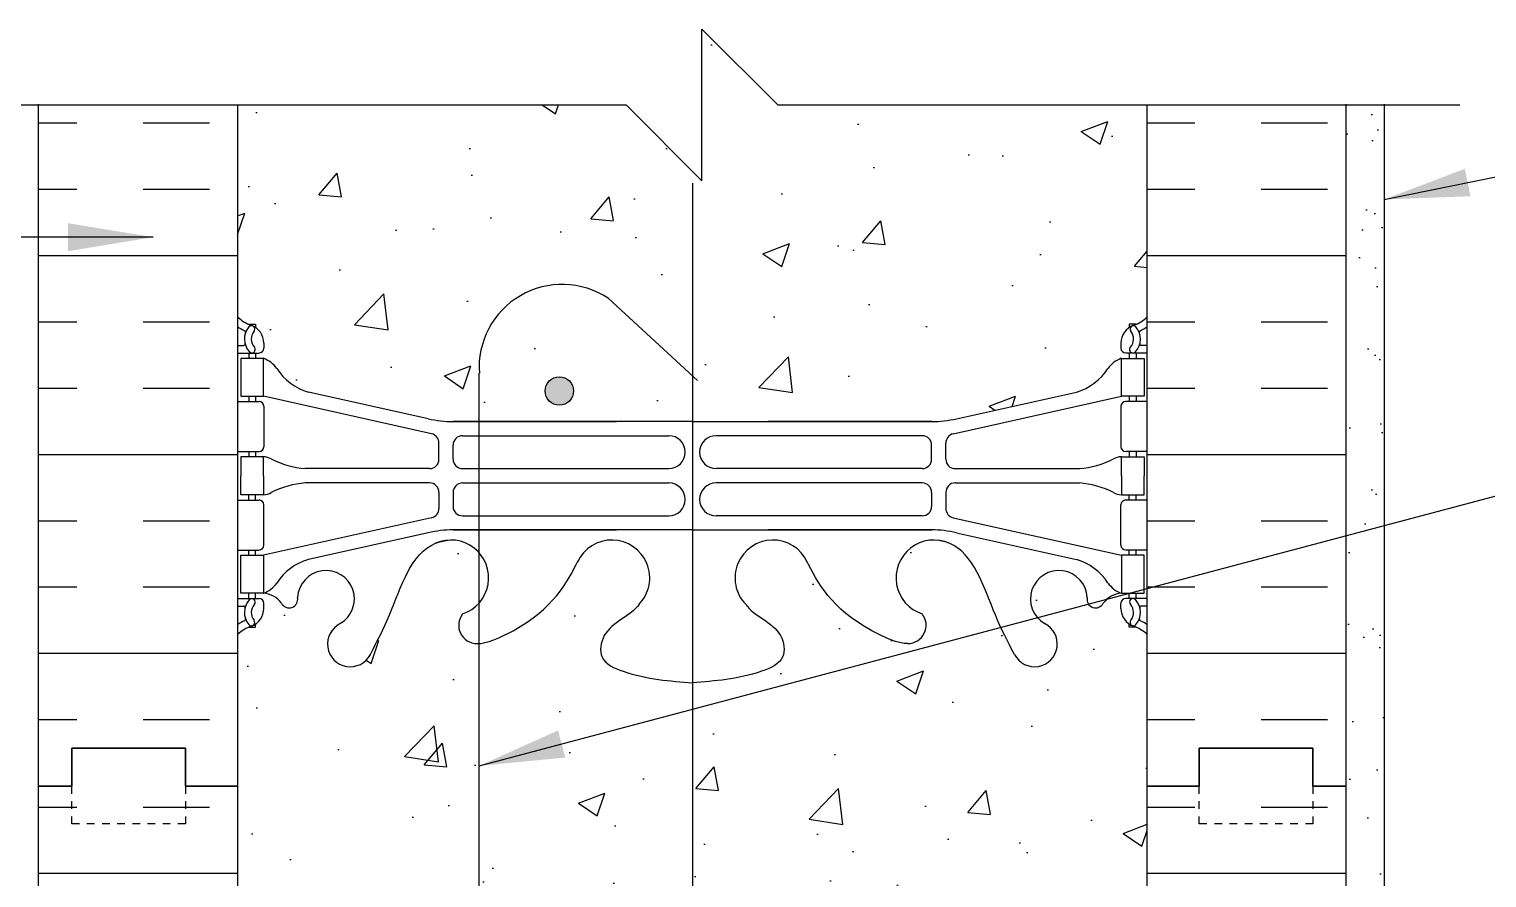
# Model space of a CAD drawing. Header units: inches. Extents: x 125.6 to 180.3, y 131.4 to 211.5.
# Drawn here: x 144.63 to 163.86, y 200.02 to 211.22 of the extents above; entities that cross this region are included whole.
import ezdxf

# ---------------------------------------------------------------- set-up
doc = ezdxf.new("R2010")
doc.units = ezdxf.units.IN
doc.header["$MEASUREMENT"] = 0
doc.linetypes.add('DASHED2', pattern=[0.375, 0.25, -0.125])
for name, color, linetype in [('HATCH', 12, 'Continuous'), ('LINE18', 9, 'Continuous'), ('line25', 2, 'Continuous'), ('LINE50', 5, 'Continuous'), ('LINE65', 3, 'Continuous'), ('LINE9', 9, 'Continuous'), ('TEXT', 4, 'Continuous'), ('Web_Edge', 9, 'Continuous')]:
    doc.layers.add(name, color=color, linetype=linetype)
doc.styles.add('DIM', font='romans.shx', dxfattribs={"width": 0.7})
doc.dimstyles.new('ext_12', dxfattribs={"dimscale": 12, "dimtxt": 0.09375, "dimasz": 0.09375, "dimexe": 0.09375, "dimexo": 0.0625, "dimgap": 0.0625, "dimtad": 1, "dimdec": 1, "dimzin": 3, "dimdsep": 46, "dimlunit": 4, "dimtxsty": 'DIM', "dimcen": 0.09, "dimdle": 0.09375, "dimclrt": 4, "dimadec": 0, "dimazin": 0, "dimtfac": 1, "dimtdec": 1, "dimtmove": 2, "dimatfit": 3, "dimfxl": 1, "dimfrac": 2, "dimtolj": 1, "dimtzin": 0, "dimarcsym": 0})

msp = doc.modelspace()

# ---------------------------------------------------------------- hatches: boundary and pattern name
at = {"layer": 'HATCH'}
h = msp.add_hatch(dxfattribs=at)
h.set_pattern_fill('AR-CONC', color=256, scale=0.5)
h.set_pattern_definition([(50, (0, 0), (3.5863, -0.31376), [0.375, -4.125]), (355, (0, 0), (-0.693757, 3.76096), [0.3, -3.3]), (100.4514, (0.299, -0.026), (2.892544, 3.4472), [0.3187, -3.50571]), (46.1842, (0, 1), (5.33621, -0.8276), [0.5625, -6.1875]), (96.6356, (0.4447, 0.931), (4.67331, 4.87059), [0.47805, -5.25857]), (351.1842, (0, 1), (4.67331, 4.87059), [0.45, -4.95]), (21, (0.5, 0.75), (2.984535, -2.013094), [0.375, -4.125]), (326, (0.5, 0.75), (1.216577, 3.62575), [0.3, -3.3]), (71.4514, (0.7487, 0.5822), (4.20111, 1.612656), [0.3187, -3.50571]), (37.5, (0, 0), (0.060799, 1.664469), [0, -3.26, 0, -3.35, 0, -3.3125]), (7.5, (0, 0), (1.315348, 1.972059), [0, -1.91, 0, -3.185, 0, -1.2625]), (327.5, (-1.115, 0), (2.669112, -0.1127744), [0, -1.25, 0, -3.9, 0, -5.175]), (317.5, (-1.615, 0), (2.91593, 0.500525), [0, -1.625, 0, -2.59, 0, -3.675])])
h.paths.add_polyline_path([(159.232, 195.133), (159.142, 195.133), (159.142, 195.175, -0.249069), (159.032, 195.382), (159.032, 195.449, -0.414214), (159.094, 195.512), (159.142, 195.512), (159.142, 195.582), (159.037, 195.582, -0.155529), (158.861, 195.716, 0.180914), (158.443, 196.027), (156.862, 196.38, 0.054974), (156.535, 196.416), (153.378, 196.416), (150.22, 196.416, 0.054974), (149.893, 196.38), (148.312, 196.027, 0.180914), (147.894, 195.716, -0.155529), (147.719, 195.582), (147.614, 195.582), (147.614, 195.512), (147.661, 195.512, -0.414214), (147.724, 195.449), (147.724, 195.382, -0.249069), (147.614, 195.175), (147.614, 195.133), (147.524, 195.133, 0.088416), (147.378, 195.036), (147.378, 192.128), (149.288, 192.128), (149.288, 193.585), (149.351, 193.705), (149.413, 193.585), (149.413, 192.128), (157.329, 192.128), (157.329, 193.585), (157.391, 193.705), (157.454, 193.585), (157.454, 192.128), (159.378, 192.128), (159.378, 195.036, 0.088416)])
edge = h.paths.add_edge_path()
edge.add_line((159.378, 201.228), (159.378, 203.228))
edge.add_arc((159.032, 202.867), 0.5, 46.2109, 66.4218)
edge.add_line((159.232, 203.325), (159.142, 203.325))
edge.add_line((159.142, 203.325), (159.142, 203.367))
edge.add_arc((159.282, 203.574), 0.25, 180, 235.9442, ccw=False)
edge.add_line((159.032, 203.574), (159.032, 203.642))
edge.add_arc((159.094, 203.642), 0.0625, 90, 180, ccw=False)
edge.add_line((159.094, 203.704), (159.142, 203.704))
edge.add_line((159.142, 203.704), (159.142, 203.774))
edge.add_line((159.142, 203.774), (159.037, 203.774))
edge.add_arc((159.074, 203.425), 0.352, 96.1291, 141.5331)
edge.add_arc((158.697, 203.693), 0.113, 167.8156, 334.0569, ccw=False)
edge.add_arc((158.212, 203.698), 0.375, 2.9237, 239.8675)
edge.add_arc((157.892, 203.104), 0.3, -152.403, 63.9425, ccw=False)
edge.add_spline(control_points=[(157.626, 202.965), (157.54, 203.132), (157.287, 203.622), (157.092, 204.303), (156.767, 204.433)], knot_values=[0, 0, 0, 0, 0.579211, 1.703896, 1.703896, 1.703896, 1.703896], degree=3, periodic=0)
edge.add_spline(control_points=[(156.767, 204.433), (156.717, 204.453), (156.663, 204.466), (156.606, 204.474)], knot_values=[1.703896, 1.703896, 1.703896, 1.703896, 1.875321, 1.875321, 1.875321, 1.875321], degree=3, periodic=0)
edge.add_arc((156.565, 203.976), 0.5, 85.2926, 251.7937)
edge.add_arc((156.219, 203.351), 0.242, -90, 38.2327, ccw=False)
edge.add_spline(control_points=[(156.219, 203.109), (156.098, 203.107), (155.278, 203.459), (155.033, 203.906), (154.894, 204.186)], knot_values=[0.038125, 0.038125, 0.038125, 0.038125, 0.320663, 1.237398, 1.237398, 1.237398, 1.237398], degree=3, periodic=0)
edge.add_spline(control_points=[(154.884, 204.205), (154.888, 204.198), (154.891, 204.192), (154.894, 204.186)], knot_values=[1.237398, 1.237398, 1.237398, 1.237398, 1.258119, 1.258119, 1.258119, 1.258119], degree=3, periodic=0)
edge.add_arc((154.44, 203.976), 0.5, 28.0183, 224.1875)
edge.add_spline(control_points=[(154.082, 203.627), (154.189, 203.464), (154.549, 203.374), (154.626, 202.878), (154.078, 202.642), (153.674, 202.614), (153.378, 202.593)], knot_values=[0.229407, 0.229407, 0.229407, 0.229407, 0.844432, 1.128849, 1.464331, 2.389004, 2.389004, 2.389004, 2.389004], degree=3, periodic=0)
edge.add_spline(control_points=[(153.378, 202.593), (153.081, 202.614), (152.677, 202.642), (152.129, 202.878), (152.206, 203.374), (152.566, 203.464), (152.674, 203.627)], knot_values=[0.229407, 0.229407, 0.229407, 0.229407, 1.15408, 1.489562, 1.773979, 2.389004, 2.389004, 2.389004, 2.389004], degree=3, periodic=0)
edge.add_arc((152.315, 203.976), 0.5, 315.8125, 511.9817)
edge.add_spline(control_points=[(151.871, 204.205), (151.868, 204.198), (151.864, 204.192), (151.861, 204.186)], knot_values=[1.237398, 1.237398, 1.237398, 1.237398, 1.258119, 1.258119, 1.258119, 1.258119], degree=3, periodic=0)
edge.add_spline(control_points=[(151.861, 204.186), (151.722, 203.906), (151.477, 203.459), (150.657, 203.107), (150.536, 203.109)], knot_values=[0.038125, 0.038125, 0.038125, 0.038125, 0.95486, 1.237398, 1.237398, 1.237398, 1.237398], degree=3, periodic=0)
edge.add_arc((150.536, 203.351), 0.242, 141.7673, 270, ccw=False)
edge.add_arc((150.19, 203.976), 0.5, 288.2063, 454.7074)
edge.add_spline(control_points=[(150.149, 204.474), (150.092, 204.466), (150.038, 204.453), (149.988, 204.433)], knot_values=[1.703896, 1.703896, 1.703896, 1.703896, 1.875321, 1.875321, 1.875321, 1.875321], degree=3, periodic=0)
edge.add_spline(control_points=[(149.988, 204.433), (149.663, 204.303), (149.468, 203.622), (149.215, 203.132), (149.129, 202.965)], knot_values=[0, 0, 0, 0, 1.124685, 1.703896, 1.703896, 1.703896, 1.703896], degree=3, periodic=0)
edge.add_arc((148.864, 203.104), 0.3, 116.0575, 333.0631, ccw=False)
edge.add_arc((148.544, 203.698), 0.375, 300.1325, 537.0763)
edge.add_arc((148.058, 203.693), 0.113, -154.0569, 12.1844, ccw=False)
edge.add_arc((147.681, 203.425), 0.352, 38.4669, 83.8709)
edge.add_line((147.719, 203.774), (147.614, 203.774))
edge.add_line((147.614, 203.774), (147.614, 203.704))
edge.add_line((147.614, 203.704), (147.661, 203.704))
edge.add_arc((147.661, 203.642), 0.0625, 0, 90, ccw=False)
edge.add_line((147.724, 203.642), (147.724, 203.574))
edge.add_arc((147.474, 203.574), 0.25, 304.0558, 360, ccw=False)
edge.add_line((147.614, 203.367), (147.614, 203.325))
edge.add_line((147.614, 203.325), (147.524, 203.325))
edge.add_arc((147.724, 202.867), 0.5, 113.5782, 133.7891)
edge.add_line((147.378, 203.228), (147.378, 201.228))
edge.add_line((147.378, 201.228), (147.378, 199.228))
edge.add_arc((147.724, 199.589), 0.5, 226.2109, 246.4218)
edge.add_line((147.524, 199.131), (147.614, 199.131))
edge.add_line((147.614, 199.131), (147.614, 199.089))
edge.add_arc((147.474, 198.882), 0.25, 0, 55.9442, ccw=False)
edge.add_line((147.724, 198.882), (147.724, 198.814))
edge.add_arc((147.661, 198.814), 0.0625, -90, 0, ccw=False)
edge.add_line((147.661, 198.752), (147.614, 198.752))
edge.add_line((147.614, 198.752), (147.614, 198.682))
edge.add_line((147.614, 198.682), (147.719, 198.682))
edge.add_arc((147.681, 199.032), 0.352, 276.1291, 321.5331)
edge.add_arc((148.058, 198.763), 0.113, -12.1844, 154.0569, ccw=False)
edge.add_arc((148.544, 198.758), 0.375, 182.9237, 419.8675)
edge.add_arc((148.864, 199.352), 0.3, 27.597, 243.9425, ccw=False)
edge.add_spline(control_points=[(149.129, 199.491), (149.215, 199.324), (149.468, 198.834), (149.663, 198.153), (149.988, 198.023)], knot_values=[0, 0, 0, 0, 0.579211, 1.703896, 1.703896, 1.703896, 1.703896], degree=3, periodic=0)
edge.add_spline(control_points=[(149.988, 198.023), (150.038, 198.003), (150.092, 197.99), (150.149, 197.982)], knot_values=[1.703896, 1.703896, 1.703896, 1.703896, 1.875321, 1.875321, 1.875321, 1.875321], degree=3, periodic=0)
edge.add_arc((150.19, 198.48), 0.5, 265.2926, 431.7937)
edge.add_arc((150.536, 199.105), 0.242, 90, 218.2327, ccw=False)
edge.add_spline(control_points=[(150.536, 199.347), (150.657, 199.349), (151.477, 198.998), (151.722, 198.55), (151.861, 198.27)], knot_values=[0.038125, 0.038125, 0.038125, 0.038125, 0.320663, 1.237398, 1.237398, 1.237398, 1.237398], degree=3, periodic=0)
edge.add_spline(control_points=[(151.871, 198.252), (151.868, 198.258), (151.864, 198.264), (151.861, 198.27)], knot_values=[1.237398, 1.237398, 1.237398, 1.237398, 1.258119, 1.258119, 1.258119, 1.258119], degree=3, periodic=0)
edge.add_arc((152.315, 198.48), 0.5, 208.0183, 404.1875)
edge.add_spline(control_points=[(152.674, 198.829), (152.566, 198.992), (152.206, 199.083), (152.129, 199.578), (152.677, 199.814), (153.081, 199.842), (153.378, 199.863)], knot_values=[0.229407, 0.229407, 0.229407, 0.229407, 0.844432, 1.128849, 1.464331, 2.389004, 2.389004, 2.389004, 2.389004], degree=3, periodic=0)
edge.add_spline(control_points=[(153.378, 199.863), (153.674, 199.842), (154.078, 199.814), (154.626, 199.578), (154.549, 199.083), (154.189, 198.992), (154.082, 198.829)], knot_values=[0.229407, 0.229407, 0.229407, 0.229407, 1.15408, 1.489562, 1.773979, 2.389004, 2.389004, 2.389004, 2.389004], degree=3, periodic=0)
edge.add_arc((154.44, 198.48), 0.5, 135.8125, 331.9817)
edge.add_spline(control_points=[(154.884, 198.252), (154.888, 198.258), (154.891, 198.264), (154.894, 198.27)], knot_values=[1.237398, 1.237398, 1.237398, 1.237398, 1.258119, 1.258119, 1.258119, 1.258119], degree=3, periodic=0)
edge.add_spline(control_points=[(154.894, 198.27), (155.033, 198.55), (155.278, 198.998), (156.098, 199.349), (156.219, 199.347)], knot_values=[0.038125, 0.038125, 0.038125, 0.038125, 0.95486, 1.237398, 1.237398, 1.237398, 1.237398], degree=3, periodic=0)
edge.add_arc((156.219, 199.105), 0.242, -38.2327, 90, ccw=False)
edge.add_arc((156.565, 198.48), 0.5, 108.2063, 274.7074)
edge.add_spline(control_points=[(156.606, 197.982), (156.663, 197.99), (156.717, 198.003), (156.767, 198.023)], knot_values=[1.703896, 1.703896, 1.703896, 1.703896, 1.875321, 1.875321, 1.875321, 1.875321], degree=3, periodic=0)
edge.add_spline(control_points=[(156.767, 198.023), (157.092, 198.153), (157.287, 198.834), (157.54, 199.324), (157.626, 199.491)], knot_values=[0, 0, 0, 0, 1.124685, 1.703896, 1.703896, 1.703896, 1.703896], degree=3, periodic=0)
edge.add_arc((157.892, 199.352), 0.3, -63.9425, 153.0631, ccw=False)
edge.add_arc((158.212, 198.758), 0.375, 120.1325, 357.0763)
edge.add_arc((158.697, 198.763), 0.113, 25.9431, 192.1844, ccw=False)
edge.add_arc((159.074, 199.032), 0.352, 218.4669, 263.8709)
edge.add_line((159.037, 198.682), (159.142, 198.682))
edge.add_line((159.142, 198.682), (159.142, 198.752))
edge.add_line((159.142, 198.752), (159.094, 198.752))
edge.add_arc((159.094, 198.814), 0.0625, 180, 270, ccw=False)
edge.add_line((159.032, 198.814), (159.032, 198.882))
edge.add_arc((159.282, 198.882), 0.25, 124.0558, 180, ccw=False)
edge.add_line((159.142, 199.089), (159.142, 199.131))
edge.add_line((159.142, 199.131), (159.232, 199.131))
edge.add_arc((159.032, 199.589), 0.5, 293.5782, 313.7891)
edge.add_line((159.378, 199.228), (159.378, 201.228))
h.paths.add_polyline_path([(159.378, 210.219), (154.503, 210.219), (153.503, 211.219), (153.503, 209.219), (152.503, 210.219), (147.378, 210.219), (147.378, 207.42, 0.088416), (147.524, 207.323), (147.614, 207.323), (147.614, 207.281, -0.249069), (147.724, 207.074), (147.724, 207.007, -0.414214), (147.661, 206.944), (147.614, 206.944), (147.614, 206.874), (147.719, 206.874, -0.155529), (147.894, 206.74, 0.180914), (148.312, 206.429), (149.893, 206.076, 0.054974), (150.22, 206.04), (153.378, 206.04), (156.535, 206.04, 0.054974), (156.862, 206.076), (158.443, 206.429, 0.180914), (158.861, 206.74, -0.155529), (159.037, 206.874), (159.142, 206.874), (159.142, 206.944), (159.094, 206.944, -0.414214), (159.032, 207.007), (159.032, 207.074, -0.249069), (159.142, 207.281), (159.142, 207.323), (159.232, 207.323, 0.088416), (159.378, 207.42)])
h = msp.add_hatch(dxfattribs=at)
h.set_pattern_fill('AR-SAND', color=256, scale=0.5, style=0)
h.set_pattern_definition([(37.5, (-2673.852, -295.55964), (-0.03149668, 0.96341188), [0, -0.76, 0, -0.85, 0, -0.8125]), (7.5, (-2673.852, -295.5596), (0.88488835, 1.41107303), [0, -0.41, 0, -0.685, 0, -0.2625]), (327.5, (-2674.467, -295.55964), (1.55707093, 0.00282953), [0, -0.25, 0, -0.9, 0, -1.175]), (317.5, (-2674.467, -295.5596), (1.5030633, 0.4388378), [0, -0.125, 0, -0.59, 0, -0.675])])
h.paths.add_polyline_path([(162.503, 197.285), (162.003, 197.285), (162.003, 191.985), (162.503, 191.985)])
h.paths.add_polyline_path([(162.003, 197.285), (162.503, 197.285), (162.503, 201.522), (162.003, 201.522), (162.003, 201.228)])
h.paths.add_polyline_path([(162.003, 201.522), (162.503, 201.522), (162.503, 210.219), (162.003, 210.219)])
at = {"layer": 'LINE65'}
msp.add_hatch(color=256, dxfattribs=at).paths.add_polyline_path([(151.809, 206.443, 1), (151.434, 206.443, 1)])

# ---------------------------------------------------------------- linework, layer by layer
at = {"layer": 'HATCH'}
for p, q in [((144.753, 209.981), (145.257, 209.981)), ((146.132, 209.981), (147.007, 209.981)), ((159.378, 209.981), (160.007, 209.981)), ((160.882, 209.981), (161.757, 209.981)), ((144.753, 209.106), (145.257, 209.106)), ((146.132, 209.106), (147.007, 209.106)), ((159.378, 209.106), (160.007, 209.106)), ((160.882, 209.106), (161.757, 209.106)), ((144.753, 208.231), (147.378, 208.231)), ((159.378, 208.231), (162.003, 208.231)), ((144.753, 207.356), (145.257, 207.356)), ((146.132, 207.356), (147.007, 207.356)), ((159.378, 207.356), (160.007, 207.356)), ((160.882, 207.356), (161.757, 207.356)), ((144.753, 206.481), (145.257, 206.481)), ((146.132, 206.481), (147.007, 206.481)), ((159.378, 206.481), (160.007, 206.481)), ((160.882, 206.481), (161.757, 206.481)), ((144.753, 205.606), (147.378, 205.606)), ((159.378, 205.606), (162.003, 205.606)), ((144.753, 204.731), (145.257, 204.731)), ((146.132, 204.731), (147.007, 204.731)), ((159.378, 204.731), (160.007, 204.731)), ((160.882, 204.731), (161.757, 204.731)), ((144.753, 203.856), (145.257, 203.856)), ((146.132, 203.856), (147.007, 203.856)), ((159.378, 203.856), (160.007, 203.856)), ((160.882, 203.856), (161.757, 203.856)), ((144.753, 202.981), (147.378, 202.981)), ((159.378, 202.981), (162.003, 202.981)), ((144.753, 202.106), (145.257, 202.106)), ((146.132, 202.106), (147.007, 202.106)), ((159.378, 202.106), (160.007, 202.106)), ((160.882, 202.106), (161.757, 202.106)), ((144.753, 201.231), (145.19, 201.231)), ((146.69, 201.231), (147.007, 201.231)), ((159.378, 201.231), (160.007, 201.231)), ((161.565, 201.231), (161.757, 201.231)), ((144.753, 200.952), (145.257, 200.952)), ((146.132, 200.952), (147.007, 200.952)), ((159.378, 200.952), (160.007, 200.952)), ((160.882, 200.952), (161.757, 200.952)), ((144.753, 200.077), (147.378, 200.077)), ((159.378, 200.077), (162.003, 200.077))]:
    msp.add_line(p, q, dxfattribs=at)
at = {"layer": 'LINE18'}
msp.add_lwpolyline([(143.503, 210.219), (152.503, 210.219), (153.503, 209.219), (153.503, 211.219), (154.503, 210.219), (163.503, 210.219)], dxfattribs=at)
at = {"layer": 'line25'}
for p, q in [((147.378, 210.219), (147.378, 201.228)), ((159.378, 201.228), (159.378, 210.219)), ((147.378, 201.228), (147.378, 190.498)), ((159.378, 191.998), (159.378, 201.228))]:
    msp.add_line(p, q, dxfattribs=at)
at = {"layer": 'LINE50'}
for p, q in [((144.753, 201.228), (144.753, 210.228)), ((162.003, 201.228), (162.003, 210.228)), ((146.69, 201.728), (145.19, 201.728)), ((145.19, 201.728), (145.19, 201.228)), ((146.69, 201.228), (146.69, 201.728)), ((160.065, 201.228), (160.065, 201.728)), ((160.065, 201.728), (161.565, 201.728)), ((161.565, 201.728), (161.565, 201.228)), ((145.19, 201.228), (144.753, 201.228)), ((147.128, 201.228), (146.69, 201.228)), ((147.378, 201.228), (147.128, 201.228)), ((159.378, 201.228), (159.628, 201.228)), ((159.628, 201.228), (160.065, 201.228)), ((161.565, 201.228), (162.003, 201.228))]:
    msp.add_line(p, q, dxfattribs=at)
for points in [[(144.753, 190.498), (144.753, 201.228), (145.19, 201.228), (145.19, 201.728), (146.69, 201.728), (146.69, 201.228), (147.128, 201.228), (147.378, 201.228)], [(159.378, 190.498), (162.003, 190.498), (162.003, 201.228), (161.565, 201.228), (161.565, 201.728), (160.065, 201.728), (160.065, 201.228), (159.628, 201.228), (159.378, 201.228)]]:
    msp.add_lwpolyline(points, dxfattribs=at)
at = {"layer": 'LINE65'}
for p, q in [((153.378, 209.184), (153.378, 193.498)), ((152.265, 207.667), (153.445, 206.583)), ((150.566, 194.672), (150.566, 206.677))]:
    msp.add_line(p, q, dxfattribs=at)
msp.add_circle((151.622, 206.443), 0.188, dxfattribs=at)
msp.add_arc((151.659, 206.755), 1.095, 56.3696, 184.0932, dxfattribs=at)
at = {"layer": 'LINE9'}
msp.add_line((162.503, 210.228), (162.503, 189.998), dxfattribs=at)
at = {"layer": 'LINE9', "linetype": 'DASHED2', "ltscale": 0.15}
for points in [[(146.69, 201.228), (146.69, 201.228), (146.69, 200.728), (145.19, 200.728), (145.19, 201.228), (145.19, 201.228)], [(161.565, 201.228), (161.565, 201.228), (161.565, 200.728), (160.065, 200.728), (160.065, 201.228), (160.065, 201.228)]]:
    msp.add_lwpolyline(points, dxfattribs=at)
at = {"layer": 'Web_Edge'}
for p, q in [((147.524, 207.323), (147.614, 207.323)), ((147.614, 207.323), (147.614, 207.281)), ((159.232, 207.323), (159.142, 207.323)), ((159.142, 207.323), (159.142, 207.281)), ((147.378, 207.044), (147.455, 207.044)), ((147.378, 206.944), (147.661, 206.944)), ((147.524, 206.944), (147.524, 206.874)), ((147.614, 206.944), (147.614, 206.874)), ((147.724, 207.074), (147.724, 207.007)), ((159.032, 207.074), (159.032, 207.007)), ((159.378, 206.944), (159.094, 206.944)), ((159.142, 206.944), (159.142, 206.874)), ((159.232, 206.944), (159.232, 206.874)), ((159.378, 207.044), (159.3, 207.044)), ((147.524, 206.374), (147.524, 206.304)), ((147.614, 206.374), (147.614, 206.304)), ((149.936, 205.878), (147.719, 206.374)), ((149.893, 206.076), (148.312, 206.429)), ((156.819, 205.878), (159.037, 206.374)), ((156.862, 206.076), (158.443, 206.429)), ((159.142, 206.374), (159.142, 206.304)), ((159.232, 206.374), (159.232, 206.304)), ((147.378, 206.304), (147.661, 206.304)), ((147.724, 206.242), (147.724, 205.707)), ((159.032, 206.242), (159.032, 205.707)), ((159.378, 206.304), (159.094, 206.304)), ((150.22, 206.04), (152.378, 206.04)), ((153.378, 206.04), (150.22, 206.04)), ((153.378, 206.04), (156.535, 206.04)), ((156.535, 206.04), (154.378, 206.04)), ((150.346, 205.853), (153.066, 205.853)), ((156.409, 205.853), (153.69, 205.853)), ((147.378, 205.644), (147.661, 205.644)), ((147.524, 205.644), (147.524, 205.574)), ((147.614, 205.644), (147.614, 205.574)), ((150.034, 205.543), (150.034, 205.756)), ((150.221, 205.544), (150.221, 205.728)), ((156.534, 205.544), (156.534, 205.728)), ((156.721, 205.543), (156.721, 205.756)), ((159.378, 205.644), (159.094, 205.644)), ((159.142, 205.644), (159.142, 205.574)), ((159.232, 205.644), (159.232, 205.574)), ((149.909, 205.418), (148.271, 205.418)), ((150.346, 205.419), (153.066, 205.419)), ((156.409, 205.419), (153.69, 205.419)), ((156.846, 205.418), (158.484, 205.418)), ((149.909, 205.23), (148.271, 205.23)), ((150.346, 205.229), (153.066, 205.229)), ((156.409, 205.229), (153.69, 205.229)), ((156.846, 205.23), (158.484, 205.23)), ((147.524, 205.004), (147.524, 205.074)), ((147.614, 205.004), (147.614, 205.074)), ((150.034, 205.105), (150.034, 204.893)), ((150.221, 205.104), (150.221, 204.92)), ((156.534, 205.104), (156.534, 204.92)), ((156.721, 205.105), (156.721, 204.893)), ((159.142, 205.004), (159.142, 205.074)), ((159.232, 205.004), (159.232, 205.074)), ((147.378, 205.004), (147.661, 205.004)), ((147.724, 204.407), (147.724, 204.942)), ((159.032, 204.407), (159.032, 204.942)), ((159.378, 205.004), (159.094, 205.004)), ((149.936, 204.771), (147.719, 204.274)), ((150.346, 204.795), (153.066, 204.795)), ((156.409, 204.795), (153.69, 204.795)), ((156.819, 204.771), (159.037, 204.274)), ((149.893, 204.573), (148.312, 204.22)), ((150.22, 204.609), (152.378, 204.609)), ((153.378, 204.609), (150.22, 204.609)), ((153.378, 204.609), (156.535, 204.609)), ((156.535, 204.609), (154.378, 204.609)), ((156.862, 204.573), (158.443, 204.22)), ((147.378, 204.344), (147.661, 204.344)), ((147.524, 204.274), (147.524, 204.344)), ((147.614, 204.274), (147.614, 204.344)), ((159.378, 204.344), (159.094, 204.344)), ((159.142, 204.274), (159.142, 204.344)), ((159.232, 204.274), (159.232, 204.344)), ((147.378, 203.704), (147.661, 203.704)), ((147.524, 203.704), (147.524, 203.774)), ((147.614, 203.704), (147.614, 203.774)), ((159.378, 203.704), (159.094, 203.704)), ((159.142, 203.704), (159.142, 203.774)), ((159.232, 203.704), (159.232, 203.774)), ((147.378, 203.604), (147.455, 203.604)), ((147.724, 203.574), (147.724, 203.642)), ((159.032, 203.574), (159.032, 203.642)), ((159.378, 203.604), (159.3, 203.604)), ((147.524, 203.325), (147.614, 203.325)), ((147.614, 203.325), (147.614, 203.367)), ((159.142, 203.325), (159.142, 203.367)), ((159.232, 203.325), (159.142, 203.325))]:
    msp.add_line(p, q, dxfattribs=at)
for points in [[(147.419, 206.374), (147.719, 206.374), (147.719, 206.874), (147.419, 206.874)], [(159.337, 206.374), (159.037, 206.374), (159.037, 206.874), (159.337, 206.874)], [(147.419, 204.274), (147.719, 204.274), (147.719, 203.774), (147.419, 203.774)], [(159.337, 204.274), (159.037, 204.274), (159.037, 203.774), (159.337, 203.774)]]:
    msp.add_lwpolyline(points, close=True, dxfattribs=at)
for points in [[(147.719, 205.324), (147.719, 205.574), (147.419, 205.574), (147.419, 205.324)], [(159.037, 205.324), (159.037, 205.574), (159.337, 205.574), (159.337, 205.324)], [(147.719, 205.324), (147.719, 205.074), (147.419, 205.074), (147.419, 205.324)], [(159.037, 205.324), (159.037, 205.074), (159.337, 205.074), (159.337, 205.324)]]:
    msp.add_lwpolyline(points, dxfattribs=at)
for centre, radius, start, end in [((147.724, 207.781), 0.5, 226.2109, 250.5288), ((159.032, 207.781), 0.5, 289.4712, 313.7891), ((147.724, 207.781), 0.6, 234.7832, 245.0748), ((147.717, 207.129), 0.25, 140.1145, 222.4609), ((147.461, 207.218), 0.021, 343.464, 63.9957), ((147.559, 207.26), 0.045, 321.448, 139.1879), ((147.474, 207.074), 0.25, 0, 70.5288), ((147.717, 207.129), 0.16, 140.0001, 222.4609), ((159.282, 207.074), 0.25, 109.4712, 180), ((159.196, 207.26), 0.045, 40.8121, 218.552), ((159.038, 207.129), 0.16, 317.5391, 39.9999), ((159.038, 207.129), 0.25, 317.5391, 39.8855), ((159.294, 207.218), 0.021, 116.0043, 196.536), ((159.032, 207.781), 0.6, 294.9252, 305.2168), ((147.456, 207.064), 0.0196, 269.4032, 15.4901), ((147.566, 206.99), 0.045, 222.4609, 42.4609), ((147.661, 207.007), 0.0625, 270, 0), ((159.094, 207.007), 0.0625, 180, 270), ((159.189, 206.99), 0.045, 137.5391, 317.5391), ((159.299, 207.064), 0.0196, 164.5099, 270.5968), ((147.596, 206.532), 0.364, 34.9775, 70.3387), ((148.519, 207.143), 0.743, 212.7919, 253.8107), ((158.236, 207.143), 0.743, 286.1893, 327.2081), ((159.159, 206.532), 0.364, 109.6613, 145.0225), ((147.661, 206.242), 0.0625, 0, 90), ((159.094, 206.242), 0.0625, 90, 180), ((150.22, 207.54), 1.5, 257.4135, 270), ((156.535, 207.54), 1.5, 270, 282.5865), ((149.909, 205.756), 0.125, 0, 77.3767), ((150.346, 205.728), 0.125, 90, 180), ((153.066, 205.636), 0.217, 270, 90), ((153.69, 205.636), 0.217, 90, 270), ((156.409, 205.728), 0.125, 0, 90), ((156.846, 205.756), 0.125, 102.6233, 180), ((147.661, 205.707), 0.0625, 270, 0), ((159.094, 205.707), 0.0625, 180, 270), ((147.714, 205.356), 0.219, 60.4937, 88.92), ((148.36, 206.585), 1.17, 242.6365, 265.6505), ((149.909, 205.543), 0.125, 270, 0), ((150.346, 205.544), 0.125, 180, 270), ((156.409, 205.544), 0.125, 270, 360), ((156.846, 205.543), 0.125, 180, 270), ((158.395, 206.585), 1.17, 274.3495, 297.3635), ((159.041, 205.356), 0.219, 91.08, 119.5063), ((148.36, 204.063), 1.17, 94.3495, 117.3635), ((149.909, 205.105), 0.125, 0, 90), ((150.346, 205.104), 0.125, 90, 180), ((153.066, 205.012), 0.217, 270, 90), ((153.69, 205.012), 0.217, 90, 270), ((156.409, 205.104), 0.125, 0, 90), ((156.846, 205.105), 0.125, 90, 180), ((158.395, 204.063), 1.17, 62.6365, 85.6505), ((147.714, 205.293), 0.219, 271.08, 299.5063), ((159.041, 205.293), 0.219, 240.4937, 268.92), ((147.661, 204.942), 0.0625, 0, 90), ((149.909, 204.893), 0.125, 282.6233, 0), ((150.346, 204.92), 0.125, 180, 270), ((156.409, 204.92), 0.125, 270, 0), ((156.846, 204.893), 0.125, 180, 257.3767), ((159.094, 204.942), 0.0625, 90, 180), ((150.22, 203.109), 1.5, 90, 102.5865), ((150.19, 203.976), 0.5, 288.2063, 113.7861), ((152.315, 203.976), 0.5, 315.8125, 155.181), ((154.44, 203.976), 0.5, 24.819, 224.1875), ((156.565, 203.976), 0.5, 66.2139, 251.7937), ((156.535, 203.109), 1.5, 77.4135, 90), ((147.661, 204.407), 0.0625, 270, 0), ((159.094, 204.407), 0.0625, 180, 270), ((148.519, 203.506), 0.743, 106.1893, 147.2081), ((148.544, 203.698), 0.375, 300.1325, 177.0763), ((158.212, 203.698), 0.375, 2.9237, 239.8675), ((158.236, 203.506), 0.743, 32.7919, 73.8107), ((147.596, 204.117), 0.364, 289.6613, 325.0225), ((159.159, 204.117), 0.364, 214.9775, 250.3387), ((147.717, 203.52), 0.25, 137.5391, 219.8855), ((147.566, 203.658), 0.045, 317.5391, 137.5391), ((147.661, 203.642), 0.0625, 360, 90), ((147.681, 203.425), 0.352, 38.4669, 83.8709), ((148.058, 203.693), 0.113, 205.9431, 12.1844), ((158.697, 203.693), 0.113, 167.8156, 334.0569), ((159.074, 203.425), 0.352, 96.1291, 141.5331), ((159.094, 203.642), 0.0625, 90, 180), ((159.189, 203.658), 0.045, 42.4609, 222.4609), ((159.038, 203.52), 0.25, 320.1145, 42.4609), ((147.456, 203.585), 0.0196, 344.5099, 90.5968), ((147.717, 203.52), 0.16, 137.5391, 219.9999), ((147.474, 203.574), 0.25, 289.4712, 360), ((150.536, 203.351), 0.242, 141.7673, 270), ((156.219, 203.351), 0.242, 270, 38.2327), ((159.282, 203.574), 0.25, 180, 250.5288), ((159.038, 203.52), 0.16, 320.0001, 42.4609), ((159.299, 203.585), 0.0196, 89.4032, 195.4901), ((147.724, 202.867), 0.6, 114.9252, 125.2168), ((147.724, 202.867), 0.5, 109.4712, 133.7891), ((147.461, 203.43), 0.021, 296.0043, 16.536), ((147.559, 203.389), 0.045, 220.8121, 38.552), ((148.864, 203.104), 0.3, 116.0575, 332.403), ((157.892, 203.104), 0.3, 207.597, 63.9425), ((159.196, 203.389), 0.045, 141.448, 319.1879), ((159.032, 202.867), 0.5, 46.2109, 70.5288), ((159.294, 203.43), 0.021, 163.464, 243.9957), ((159.032, 202.867), 0.6, 54.7832, 65.0748)]:
    msp.add_arc(centre, radius, start, end, dxfattribs=at)
for points in [[(150.221, 205.549), (150.221, 205.723)], [(156.534, 205.549), (156.534, 205.723)], [(150.221, 205.099), (150.221, 204.925)], [(156.534, 205.099), (156.534, 204.925)]]:
    msp.add_open_spline(points, degree=1, dxfattribs=at)
for points, knots in [([(149.129, 202.965), (149.215, 203.132), (149.468, 203.622), (149.682, 204.371), (150.092, 204.466), (150.149, 204.474)], [0, 0, 0, 0, 0.579211, 1.703896, 1.875321, 1.875321, 1.875321, 1.875321]), ([(157.626, 202.965), (157.54, 203.132), (157.287, 203.622), (157.073, 204.371), (156.663, 204.466), (156.606, 204.474)], [0, 0, 0, 0, 0.579211, 1.703896, 1.875321, 1.875321, 1.875321, 1.875321]), ([(150.536, 203.109), (150.657, 203.107), (151.491, 203.465), (151.73, 203.921), (151.871, 204.205)], [0.038125, 0.038125, 0.038125, 0.038125, 0.320663, 1.258119, 1.258119, 1.258119, 1.258119]), ([(156.219, 203.109), (156.098, 203.107), (155.264, 203.465), (155.025, 203.921), (154.884, 204.205)], [0.038125, 0.038125, 0.038125, 0.038125, 0.320663, 1.258119, 1.258119, 1.258119, 1.258119]), ([(152.674, 203.627), (152.566, 203.464), (152.206, 203.374), (152.129, 202.878), (152.677, 202.642), (153.081, 202.614), (153.378, 202.593)], [0.229407, 0.229407, 0.229407, 0.229407, 0.844432, 1.128849, 1.464331, 2.389004, 2.389004, 2.389004, 2.389004]), ([(154.082, 203.627), (154.189, 203.464), (154.549, 203.374), (154.626, 202.878), (154.078, 202.642), (153.674, 202.614), (153.378, 202.593)], [0.229407, 0.229407, 0.229407, 0.229407, 0.844432, 1.128849, 1.464331, 2.389004, 2.389004, 2.389004, 2.389004])]:
    msp.add_open_spline(points, degree=3, knots=knots, dxfattribs=at)

# ---------------------------------------------------------------- leaders
at = {"layer": 'TEXT'}
for points in [[(162.503, 208.971), (172.358, 210.971), (174.045, 210.971)], [(146.264, 208.473), (139.047, 208.473), (138.294, 208.473)], [(150.566, 201.495), (170.224, 206.72), (176.727, 206.72)]]:
    msp.add_leader(points, dimstyle='ext_12', override={"dimgap": 0.0625, "dimtad": 0}, dxfattribs=at)

doc.saveas('drawing.dxf')
